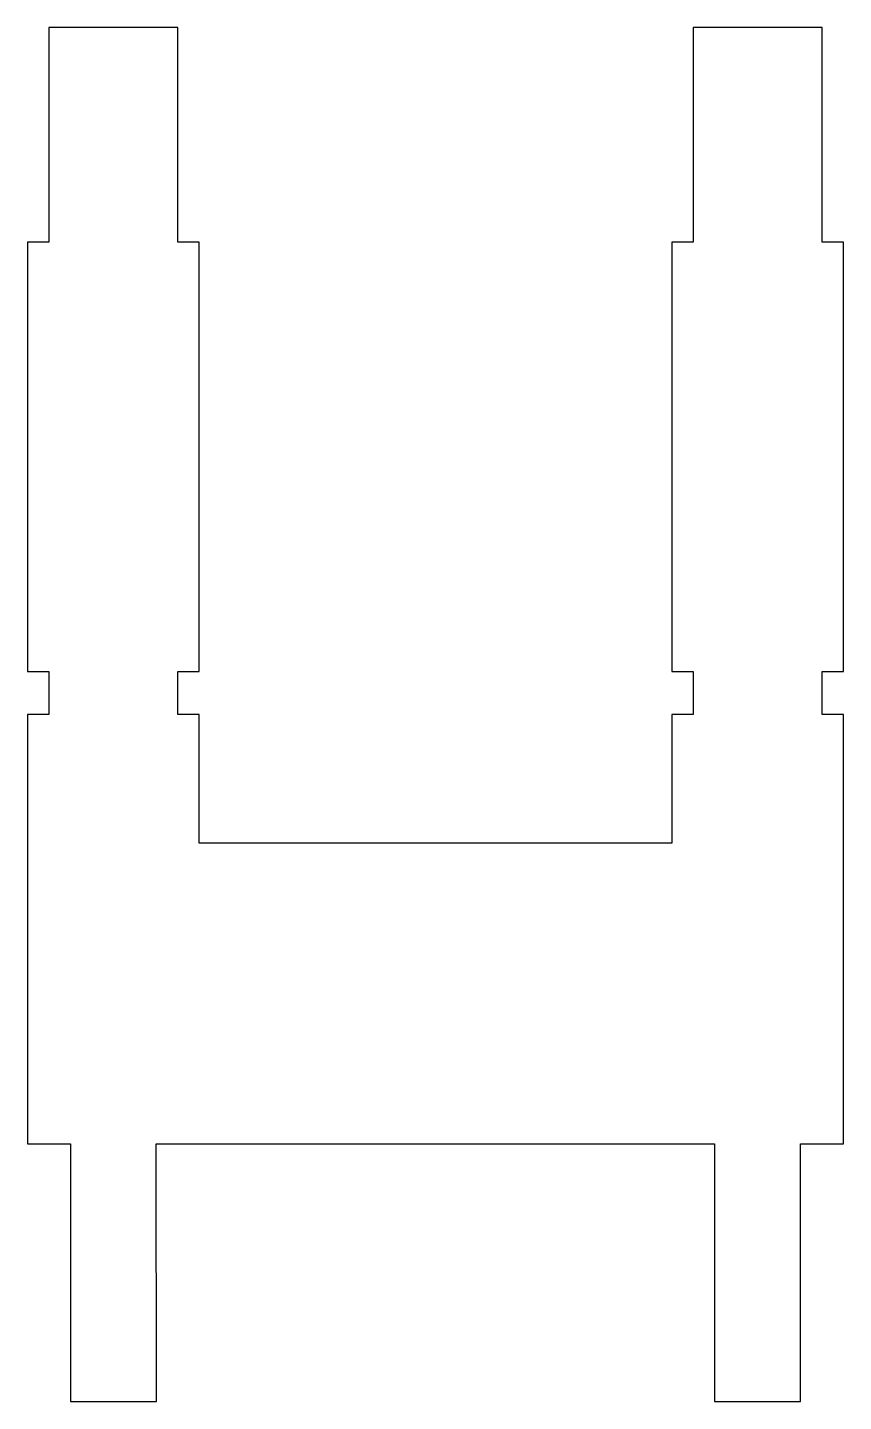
# Model space of a CAD drawing. Extents: x 0 to 19, y 0 to 32.
import ezdxf

# ---------------------------------------------------------------- set-up
doc = ezdxf.new("R2010")
doc.units = 0
doc.layers.add('Layer_1', color=7, linetype='CONTINUOUS')

msp = doc.modelspace()

# ---------------------------------------------------------------- linework, layer by layer
at = {"layer": 'Layer_1', "color": 7}
for p, q in [((0.500157, 31.99996), (0.500273, 26.999959)), ((3.500157, 31.99996), (0.500157, 31.99996)), ((3.500272, 26.999959), (3.500157, 31.99996)), ((18.500299, 31.99996), (15.500299, 31.99996)), ((15.500299, 31.99996), (15.500299, 26.999959)), ((18.500299, 26.999959), (18.500299, 31.99996)), ((0.500273, 26.999959), (0.000274, 26.999959)), ((0.000274, 26.999959), (0.000274, 16.999959)), ((4.000274, 26.999959), (3.500272, 26.999959)), ((4.000398, 16.999959), (4.000274, 26.999959)), ((15.000628, 26.999959), (15.000399, 16.999959)), ((15.500299, 26.999959), (15.000628, 26.999959)), ((19.000244, 26.999959), (18.500299, 26.999959)), ((19.000399, 16.999959), (19.000244, 26.999959)), ((0.000274, 16.999959), (0.500273, 16.999959)), ((0.500273, 16.999959), (0.500273, 15.999958)), ((3.500399, 15.999958), (3.500399, 16.999959)), ((3.500399, 16.999959), (4.000398, 16.999959)), ((15.000399, 16.999959), (15.500401, 16.999959)), ((15.500401, 16.999959), (15.500401, 15.999958)), ((18.5004, 15.999958), (18.5004, 16.999959)), ((18.5004, 16.999959), (19.000399, 16.999959)), ((0.000274, 15.999958), (0, 6.00013)), ((0.500273, 15.999958), (0.000274, 15.999958)), ((4.000398, 15.999958), (3.500399, 15.999958)), ((4.000297, 13.000004), (4.000398, 15.999958)), ((15.000399, 15.999958), (15.000345, 13.000004)), ((15.500401, 15.999958), (15.000399, 15.999958)), ((19.000399, 15.999958), (18.5004, 15.999958)), ((18.999835, 6.00013), (19.000399, 15.999958)), ((15.000345, 13.000004), (4.000297, 13.000004)), ((0, 6.00013), (1.000001, 6.00013)), ((1.000001, 6.00013), (1.000153, 0.000001)), ((3.000152, 0.000001), (3, 6.00013)), ((3, 6.00013), (15.999996, 6.00013)), ((15.999996, 6.00013), (16.000154, 0.000001)), ((18.000156, 0.000001), (17.999998, 6.00013)), ((17.999998, 6.00013), (18.999835, 6.00013)), ((1.000153, 0.000001), (3.000152, 0.000001)), ((16.000154, 0.000001), (18.000156, 0.000001))]:
    msp.add_line(p, q, dxfattribs=at)

doc.saveas('drawing.dxf')
